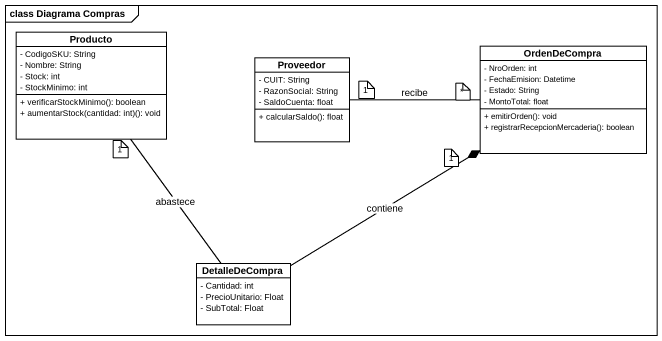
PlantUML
@startuml
mainframe class Diagrama Compras
hide circle
hide empty members
skinparam classAttributeIconSize 0
class Producto {
  - CodigoSKU: String
  - Nombre: String
  - Stock: int
  - StockMinimo: int
  + verificarStockMinimo(): boolean
  + aumentarStock(cantidad: int)(): void
}
class Proveedor {
  - CUIT: String
  - RazonSocial: String
  - SaldoCuenta: float
  + calcularSaldo(): float
}
class OrdenDeCompra {
  - NroOrden: int
  - FechaEmision: Datetime
  - Estado: String
  - MontoTotal: float
  + emitirOrden(): void
  + registrarRecepcionMercaderia(): boolean
}
class DetalleDeCompra {
  - Cantidad: int
  - PrecioUnitario: Float
  - SubTotal: Float
}
Producto -- DetalleDeCompra : abastece
Proveedor -right- OrdenDeCompra : recibe
DetalleDeCompra -up-* OrdenDeCompra : contiene
note as N1
  1
end note
note as N2
  *
end note
note as N3
  1
end note
note as N4
  1
end note
@enduml
